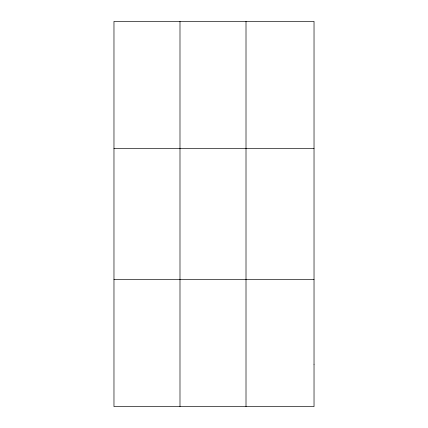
<?xml version="1.0" encoding="UTF-8"?>
<svg xmlns="http://www.w3.org/2000/svg" width="428" height="428" viewBox="0 0 428 428"><rect width="100%" height="100%" fill="white"/><g stroke="black" fill="none" stroke-linecap="round" stroke-linejoin="round"><path stroke-width="0.64" d="M179.99 21.4L179.99 406.6M246.009 21.4L246.009 406.6M113.971 148.516L314.029 148.516M113.971 279.484L314.029 279.484M314.029 364.228L314.029 406.6L113.971 406.6L113.971 21.4L314.029 21.4L314.029 364.228"/></g></svg>
